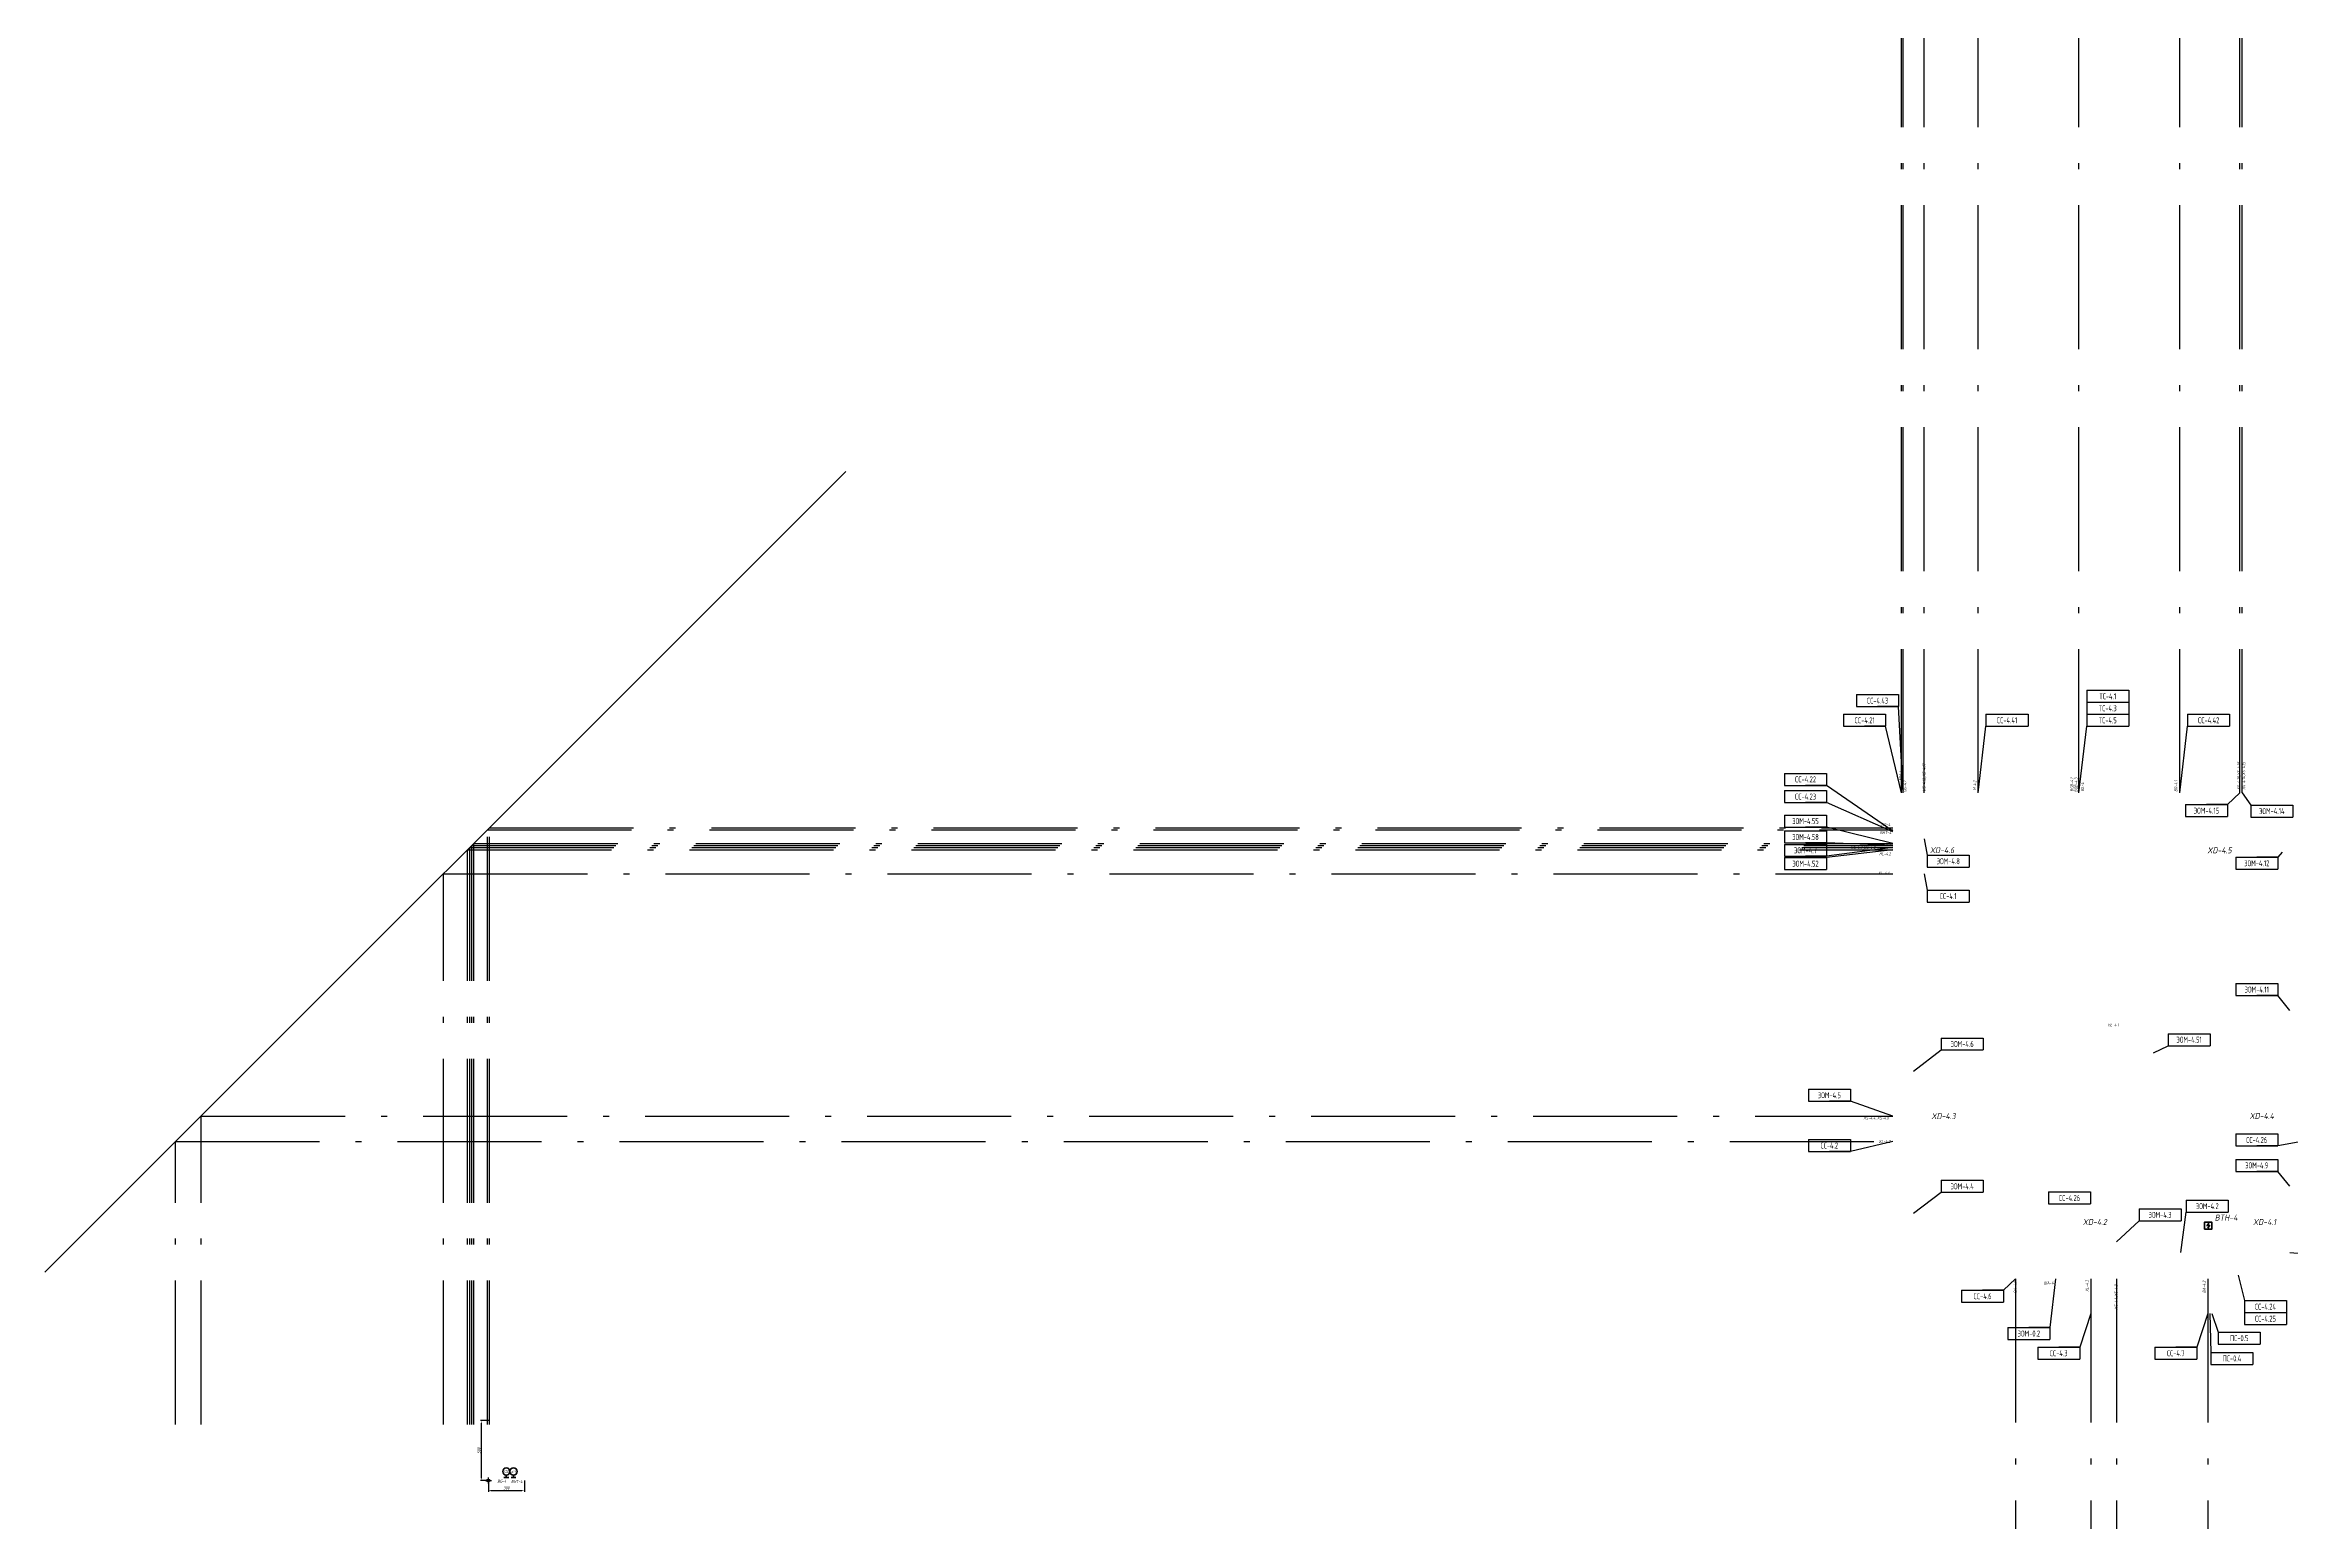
# Model space of a CAD drawing. Header units: millimetres. Extents: x -6448 to 27990, y -9331 to 32982.
# Drawn here: x -6448 to 12269, y 8351 to 20666 of the extents above; entities that cross this region are included whole.
import ezdxf
from ezdxf.enums import TextEntityAlignment as Align

# ---------------------------------------------------------------- set-up
doc = ezdxf.new("R2010")
doc.units = ezdxf.units.MM
doc.header["$PDMODE"] = 34
doc.header["$PDSIZE"] = 25
doc.linetypes.add('ACAD_ISO10W100', pattern=[18.5, 12, -3, 0.5, -3])
doc.layers.add('02 ЭОМ и СС', color=7, linetype='Continuous')
doc.layers.add('11 Привязка размеры', color=7, linetype='Continuous')
doc.layers.add('100 noprint', color=1, linetype='Continuous', plot=False)
doc.styles.add('GOST typeA', font='')
doc.styles.get("Standard").update_dxf_attribs({"font": ''})
doc.styles.add('ГОСТ-ISOCPEUR', font='isocpeui.ttf', dxfattribs={"width": 0.8})
doc.styles.get('GOST typeA').set_extended_font_data('GOST type A')
doc.styles.get('Standard').set_extended_font_data('Ubuntu')
doc.dimstyles.new('ISO-25', dxfattribs={"dimtxt": 2.5, "dimasz": 2.5, "dimexe": 1.25, "dimexo": 0.625, "dimtad": 1, "dimtxsty": 'Standard', "dimcen": 2.5, "dimadec": 0, "dimazin": 0, "dimtfac": 1, "dimtmove": 0, "dimatfit": 3, "dimfxl": 1, "dimarcsym": 0})

# ---------------------------------------------------------------- blocks, each defined once
blk = doc.blocks.new('датчик CO2')
at = {"color": 0, "lineweight": -2}
for p, q in [((-2, 0), (2, 0)), ((0, 2), (0, 0))]:
    blk.add_line(p, q, dxfattribs=at)
blk.add_circle((0, 5), 3, dxfattribs=at)
at = {"color": 0, "lineweight": -2, "style": 'ГОСТ-ISOCPEUR', "width": 0.6}
blk.add_text('CO2', height=2.5, rotation=360, dxfattribs=at).set_placement((0, 5), align=Align.MIDDLE_CENTER)
blk = doc.blocks.new('датчик температуры и влажности')
at = {"color": 0, "lineweight": -2}
for p, q in [((-2, 0), (2, 0)), ((0, 2), (0, 0))]:
    blk.add_line(p, q, dxfattribs=at)
blk.add_circle((0, 5), 3, dxfattribs=at)
at = {"color": 0, "lineweight": -2, "style": 'ГОСТ-ISOCPEUR', "width": 0.6}
blk.add_text('d/t', height=2.5, rotation=360, dxfattribs=at).set_placement((0, 5), align=Align.MIDDLE_CENTER)
blk = doc.blocks.new('*D18')
at = {"layer": '11 Привязка размеры', "color": 0, "lineweight": -2, "transparency": 16777216}
for p, q in [((-2749, 9197), (-2820, 9197)), ((-2810, 8718), (-2810, 9177)), ((-2749, 8698), (-2820, 8698))]:
    blk.add_line(p, q, dxfattribs=at)
at = {"layer": '11 Привязка размеры', "color": 0, "transparency": 16777216}
for points in [[(-2807, 9177), (-2813, 9177), (-2810, 9197)], [(-2813, 8718), (-2807, 8718), (-2810, 8698)]]:
    blk.add_solid(points, dxfattribs=at)
at = {"layer": 'Defpoints', "color": 0, "transparency": 16777216}
for p in [(-2810, 9197), (-2749, 9197), (-2749, 8698)]:
    blk.add_point(p, dxfattribs=at)
at = {"layer": '11 Привязка размеры', "color": 0, "transparency": 16777216, "insert": (-2832, 8947), "char_height": 25, "attachment_point": 5, "rotation": 90, "style": 'ГОСТ-ISOCPEUR'}
blk.add_mtext('500', dxfattribs=at)
blk = doc.blocks.new('*D19')
at = {"layer": '11 Привязка размеры', "color": 0, "lineweight": -2, "transparency": 16777216}
for p, q in [((-2753, 8698), (-2753, 8604)), ((-2733, 8614), (-2473, 8614)), ((-2453, 8698), (-2453, 8604))]:
    blk.add_line(p, q, dxfattribs=at)
at = {"layer": '11 Привязка размеры', "color": 0, "transparency": 16777216}
for points in [[(-2733, 8617), (-2733, 8610), (-2753, 8614)], [(-2473, 8610), (-2473, 8617), (-2453, 8614)]]:
    blk.add_solid(points, dxfattribs=at)
at = {"layer": 'Defpoints', "color": 0, "transparency": 16777216}
for p in [(-2753, 8698), (-2453, 8698), (-2453, 8614)]:
    blk.add_point(p, dxfattribs=at)
at = {"layer": '11 Привязка размеры', "color": 0, "transparency": 16777216, "insert": (-2603, 8636), "char_height": 25, "attachment_point": 5, "style": 'ГОСТ-ISOCPEUR'}
blk.add_mtext('300', dxfattribs=at)
blk = doc.blocks.new('*T63')
at = {"layer": '02 ЭОМ и СС', "color": 0, "lineweight": -2}
for p, q in [((0, 0), (350, 0)), ((0, 0), (0, -100)), ((350, 0), (350, -100)), ((0, -100), (350, -100))]:
    blk.add_line(p, q, dxfattribs=at)
at = {"layer": '02 ЭОМ и СС', "color": 0, "lineweight": -2, "insert": (175, -50), "char_height": 50, "width": 330, "attachment_point": 5, "style": 'GOST typeA'}
blk.add_mtext('{\\W0.8;ЭОМ-0.2}', dxfattribs=at)
blk = doc.blocks.new('*T64')
at = {"layer": '02 ЭОМ и СС', "color": 0, "lineweight": -2}
for p, q in [((0, 0), (350, 0)), ((0, 0), (0, -100)), ((350, 0), (350, -100)), ((0, -100), (350, -100))]:
    blk.add_line(p, q, dxfattribs=at)
at = {"layer": '02 ЭОМ и СС', "color": 0, "lineweight": -2, "insert": (175, -50), "char_height": 50, "width": 330, "attachment_point": 5, "style": 'GOST typeA'}
blk.add_mtext('{\\W0.8;ЭОМ-4.52}', dxfattribs=at)
blk = doc.blocks.new('*T65')
at = {"layer": '02 ЭОМ и СС', "color": 0, "lineweight": -2}
for p, q in [((0, 0), (350, 0)), ((0, 0), (0, -100)), ((350, 0), (350, -100)), ((0, -100), (350, -100))]:
    blk.add_line(p, q, dxfattribs=at)
at = {"layer": '02 ЭОМ и СС', "color": 0, "lineweight": -2, "insert": (175, -50), "char_height": 50, "width": 330, "attachment_point": 5, "style": 'GOST typeA'}
blk.add_mtext('{\\W0.8;ЭОМ-4.58}', dxfattribs=at)
blk = doc.blocks.new('*T68')
at = {"layer": '02 ЭОМ и СС', "color": 0, "lineweight": -2}
for p, q in [((0, 0), (350, 0)), ((0, 0), (0, -100)), ((350, 0), (350, -100)), ((0, -100), (350, -100))]:
    blk.add_line(p, q, dxfattribs=at)
at = {"layer": '02 ЭОМ и СС', "color": 0, "lineweight": -2, "insert": (175, -50), "char_height": 50, "width": 330, "attachment_point": 5, "style": 'GOST typeA'}
blk.add_mtext('{\\W0.8;ЭОМ-4.51}', dxfattribs=at)
blk = doc.blocks.new('*T70')
at = {"layer": '02 ЭОМ и СС', "color": 0, "lineweight": -2}
for p, q in [((0, 0), (350, 0)), ((0, 0), (0, -100)), ((350, 0), (350, -100)), ((0, -100), (350, -100))]:
    blk.add_line(p, q, dxfattribs=at)
at = {"layer": '02 ЭОМ и СС', "color": 0, "lineweight": -2, "insert": (175, -50), "char_height": 50, "width": 330, "attachment_point": 5, "style": 'GOST typeA'}
blk.add_mtext('{\\W0.8;ЭОМ-4.55}', dxfattribs=at)
blk = doc.blocks.new('*T75')
at = {"layer": '02 ЭОМ и СС', "color": 0, "lineweight": -2}
for p, q in [((0, 0), (350, 0)), ((0, 0), (0, -100)), ((350, 0), (350, -100)), ((0, -100), (350, -100))]:
    blk.add_line(p, q, dxfattribs=at)
at = {"layer": '02 ЭОМ и СС', "color": 0, "lineweight": -2, "insert": (175, -50), "char_height": 50, "width": 330, "attachment_point": 5, "style": 'GOST typeA'}
blk.add_mtext('{\\W0.8;ЭОМ-4.2}', dxfattribs=at)
blk = doc.blocks.new('*T76')
at = {"layer": '02 ЭОМ и СС', "color": 0, "lineweight": -2}
for p, q in [((0, 0), (350, 0)), ((0, 0), (0, -100)), ((350, 0), (350, -100)), ((0, -100), (350, -100))]:
    blk.add_line(p, q, dxfattribs=at)
at = {"layer": '02 ЭОМ и СС', "color": 0, "lineweight": -2, "insert": (175, -50), "char_height": 50, "width": 330, "attachment_point": 5, "style": 'GOST typeA'}
blk.add_mtext('{\\W0.8;ЭОМ-4.3}', dxfattribs=at)
blk = doc.blocks.new('*T77')
at = {"layer": '02 ЭОМ и СС', "color": 0, "lineweight": -2}
for p, q in [((0, 0), (350, 0)), ((0, 0), (0, -100)), ((350, 0), (350, -100)), ((0, -100), (350, -100))]:
    blk.add_line(p, q, dxfattribs=at)
at = {"layer": '02 ЭОМ и СС', "color": 0, "lineweight": -2, "insert": (175, -50), "char_height": 50, "width": 330, "attachment_point": 5, "style": 'GOST typeA'}
blk.add_mtext('{\\W0.8;ЭОМ-4.4}', dxfattribs=at)
blk = doc.blocks.new('*T78')
at = {"layer": '02 ЭОМ и СС', "color": 0, "lineweight": -2}
for p, q in [((0, 0), (350, 0)), ((0, 0), (0, -100)), ((350, 0), (350, -100)), ((0, -100), (350, -100))]:
    blk.add_line(p, q, dxfattribs=at)
at = {"layer": '02 ЭОМ и СС', "color": 0, "lineweight": -2, "insert": (175, -50), "char_height": 50, "width": 330, "attachment_point": 5, "style": 'GOST typeA'}
blk.add_mtext('{\\W0.8;ЭОМ-4.5}', dxfattribs=at)
blk = doc.blocks.new('*T79')
at = {"layer": '02 ЭОМ и СС', "color": 0, "lineweight": -2}
for p, q in [((0, 0), (350, 0)), ((0, 0), (0, -100)), ((350, 0), (350, -100)), ((0, -100), (350, -100))]:
    blk.add_line(p, q, dxfattribs=at)
at = {"layer": '02 ЭОМ и СС', "color": 0, "lineweight": -2, "insert": (175, -50), "char_height": 50, "width": 330, "attachment_point": 5, "style": 'GOST typeA'}
blk.add_mtext('{\\W0.8;ЭОМ-4.6}', dxfattribs=at)
blk = doc.blocks.new('*T80')
at = {"layer": '02 ЭОМ и СС', "color": 0, "lineweight": -2}
for p, q in [((0, 0), (350, 0)), ((0, 0), (0, -100)), ((350, 0), (350, -100)), ((0, -100), (350, -100))]:
    blk.add_line(p, q, dxfattribs=at)
at = {"layer": '02 ЭОМ и СС', "color": 0, "lineweight": -2, "insert": (175, -50), "char_height": 50, "width": 330, "attachment_point": 5, "style": 'GOST typeA'}
blk.add_mtext('{\\W0.8;ЭОМ-4.7}', dxfattribs=at)
blk = doc.blocks.new('*T81')
at = {"layer": '02 ЭОМ и СС', "color": 0, "lineweight": -2}
for p, q in [((0, 0), (350, 0)), ((0, 0), (0, -100)), ((350, 0), (350, -100)), ((0, -100), (350, -100))]:
    blk.add_line(p, q, dxfattribs=at)
at = {"layer": '02 ЭОМ и СС', "color": 0, "lineweight": -2, "insert": (175, -50), "char_height": 50, "width": 330, "attachment_point": 5, "style": 'GOST typeA'}
blk.add_mtext('{\\W0.8;ЭОМ-4.8}', dxfattribs=at)
blk = doc.blocks.new('*T82')
at = {"layer": '02 ЭОМ и СС', "color": 0, "lineweight": -2}
for p, q in [((0, 0), (350, 0)), ((0, 0), (0, -100)), ((350, 0), (350, -100)), ((0, -100), (350, -100))]:
    blk.add_line(p, q, dxfattribs=at)
at = {"layer": '02 ЭОМ и СС', "color": 0, "lineweight": -2, "insert": (175, -50), "char_height": 50, "width": 330, "attachment_point": 5, "style": 'GOST typeA'}
blk.add_mtext('{\\W0.8;ЭОМ-4.9}', dxfattribs=at)
blk = doc.blocks.new('*T84')
at = {"layer": '02 ЭОМ и СС', "color": 0, "lineweight": -2}
for p, q in [((0, 0), (350, 0)), ((0, 0), (0, -100)), ((350, 0), (350, -100)), ((0, -100), (350, -100))]:
    blk.add_line(p, q, dxfattribs=at)
at = {"layer": '02 ЭОМ и СС', "color": 0, "lineweight": -2, "insert": (175, -50), "char_height": 50, "width": 330, "attachment_point": 5, "style": 'GOST typeA'}
blk.add_mtext('{\\W0.8;ЭОМ-4.11}', dxfattribs=at)
blk = doc.blocks.new('*T85')
at = {"layer": '02 ЭОМ и СС', "color": 0, "lineweight": -2}
for p, q in [((0, 0), (350, 0)), ((0, 0), (0, -100)), ((350, 0), (350, -100)), ((0, -100), (350, -100))]:
    blk.add_line(p, q, dxfattribs=at)
at = {"layer": '02 ЭОМ и СС', "color": 0, "lineweight": -2, "insert": (175, -50), "char_height": 50, "width": 330, "attachment_point": 5, "style": 'GOST typeA'}
blk.add_mtext('{\\W0.8;ЭОМ-4.12}', dxfattribs=at)
blk = doc.blocks.new('*T86')
at = {"layer": '02 ЭОМ и СС', "color": 0, "lineweight": -2}
for p, q in [((0, 0), (350, 0)), ((0, 0), (0, -100)), ((350, 0), (350, -100)), ((0, -100), (350, -100))]:
    blk.add_line(p, q, dxfattribs=at)
at = {"layer": '02 ЭОМ и СС', "color": 0, "lineweight": -2, "insert": (175, -50), "char_height": 50, "width": 330, "attachment_point": 5, "style": 'GOST typeA'}
blk.add_mtext('{\\W0.8;ЭОМ-4.14}', dxfattribs=at)
blk = doc.blocks.new('*T87')
at = {"layer": '02 ЭОМ и СС', "color": 0, "lineweight": -2}
for p, q in [((0, 0), (350, 0)), ((0, 0), (0, -100)), ((350, 0), (350, -100)), ((0, -100), (350, -100))]:
    blk.add_line(p, q, dxfattribs=at)
at = {"layer": '02 ЭОМ и СС', "color": 0, "lineweight": -2, "insert": (175, -50), "char_height": 50, "width": 330, "attachment_point": 5, "style": 'GOST typeA'}
blk.add_mtext('{\\W0.8;ЭОМ-4.15}', dxfattribs=at)
blk = doc.blocks.new('*T88')
at = {"layer": '02 ЭОМ и СС', "color": 0, "lineweight": -2}
for p, q in [((0, 0), (350, 0)), ((0, 0), (0, -100)), ((350, 0), (350, -100)), ((0, -100), (350, -100))]:
    blk.add_line(p, q, dxfattribs=at)
at = {"layer": '02 ЭОМ и СС', "color": 0, "lineweight": -2, "insert": (175, -50), "char_height": 50, "width": 330, "attachment_point": 5, "style": 'GOST typeA'}
blk.add_mtext('{\\W0.8;CC-4.6}', dxfattribs=at)
blk = doc.blocks.new('*T89')
at = {"layer": '02 ЭОМ и СС', "color": 0, "lineweight": -2}
for p, q in [((0, 0), (350, 0)), ((0, 0), (0, -100)), ((350, 0), (350, -100)), ((0, -100), (350, -100))]:
    blk.add_line(p, q, dxfattribs=at)
at = {"layer": '02 ЭОМ и СС', "color": 0, "lineweight": -2, "insert": (175, -50), "char_height": 50, "width": 330, "attachment_point": 5, "style": 'GOST typeA'}
blk.add_mtext('{\\W0.8;СС-4.2}', dxfattribs=at)
blk = doc.blocks.new('*T90')
at = {"layer": '02 ЭОМ и СС', "color": 0, "lineweight": -2}
for p, q in [((0, 0), (350, 0)), ((0, 0), (0, -100)), ((350, 0), (350, -100)), ((0, -100), (350, -100))]:
    blk.add_line(p, q, dxfattribs=at)
at = {"layer": '02 ЭОМ и СС', "color": 0, "lineweight": -2, "insert": (175, -50), "char_height": 50, "width": 330, "attachment_point": 5, "style": 'GOST typeA'}
blk.add_mtext('{\\W0.8;СС-4.1}', dxfattribs=at)
blk = doc.blocks.new('*T91')
at = {"layer": '02 ЭОМ и СС', "color": 0, "lineweight": -2}
for p, q in [((0, 0), (350, 0)), ((0, 0), (0, -100)), ((350, 0), (350, -100)), ((0, -100), (350, -100))]:
    blk.add_line(p, q, dxfattribs=at)
at = {"layer": '02 ЭОМ и СС', "color": 0, "lineweight": -2, "insert": (175, -50), "char_height": 50, "width": 330, "attachment_point": 5, "style": 'GOST typeA'}
blk.add_mtext('{\\W0.8;СС-4.3}', dxfattribs=at)
blk = doc.blocks.new('*T92')
at = {"layer": '02 ЭОМ и СС', "color": 0, "lineweight": -2}
for p, q in [((0, 0), (350, 0)), ((0, 0), (0, -100)), ((350, 0), (350, -100)), ((0, -100), (350, -100))]:
    blk.add_line(p, q, dxfattribs=at)
at = {"layer": '02 ЭОМ и СС', "color": 0, "lineweight": -2, "insert": (175, -50), "char_height": 50, "width": 330, "attachment_point": 5, "style": 'GOST typeA'}
blk.add_mtext('{\\W0.8;СС-4.7}', dxfattribs=at)
blk = doc.blocks.new('*T96')
at = {"layer": '02 ЭОМ и СС', "color": 0, "lineweight": -2}
for p, q in [((0, 0), (350, 0)), ((0, 0), (0, -100)), ((350, 0), (350, -100)), ((0, -100), (350, -100))]:
    blk.add_line(p, q, dxfattribs=at)
at = {"layer": '02 ЭОМ и СС', "color": 0, "lineweight": -2, "insert": (175, -50), "char_height": 50, "width": 330, "attachment_point": 5, "style": 'GOST typeA'}
blk.add_mtext('{\\W0.8;CC-4.26}', dxfattribs=at)
blk = doc.blocks.new('*T97')
at = {"layer": '02 ЭОМ и СС', "color": 0, "lineweight": -2}
for p, q in [((0, 0), (350, 0)), ((0, 0), (0, -100)), ((350, 0), (350, -100)), ((0, -100), (350, -100))]:
    blk.add_line(p, q, dxfattribs=at)
at = {"layer": '02 ЭОМ и СС', "color": 0, "lineweight": -2, "insert": (175, -50), "char_height": 50, "width": 330, "attachment_point": 5, "style": 'GOST typeA'}
blk.add_mtext('{\\W0.8;СС-4.26}', dxfattribs=at)
blk = doc.blocks.new('*T98')
at = {"layer": '02 ЭОМ и СС', "color": 0, "lineweight": -2}
for p, q in [((0, 0), (350, 0)), ((0, 0), (0, -200)), ((350, 0), (350, -200)), ((0, -100), (350, -100)), ((0, -200), (350, -200))]:
    blk.add_line(p, q, dxfattribs=at)
at = {"layer": '02 ЭОМ и СС', "color": 0, "lineweight": -2, "char_height": 50, "width": 330, "attachment_point": 5, "style": 'GOST typeA'}
for s, insert in [('{\\W0.8;СС-4.24}', (175, -50)), ('{\\W0.8;СС-4.25}', (175, -150))]:
    blk.add_mtext(s, dxfattribs=dict(at, insert=insert))
blk = doc.blocks.new('*T99')
at = {"layer": '02 ЭОМ и СС', "color": 0, "lineweight": -2}
for p, q in [((0, 0), (350, 0)), ((0, 0), (0, -100)), ((350, 0), (350, -100)), ((0, -100), (350, -100))]:
    blk.add_line(p, q, dxfattribs=at)
at = {"layer": '02 ЭОМ и СС', "color": 0, "lineweight": -2, "insert": (175, -50), "char_height": 50, "width": 330, "attachment_point": 5, "style": 'GOST typeA'}
blk.add_mtext('{\\W0.8;CC-4.23}', dxfattribs=at)
blk = doc.blocks.new('*T100')
at = {"layer": '02 ЭОМ и СС', "color": 0, "lineweight": -2}
for p, q in [((0, 0), (350, 0)), ((0, 0), (0, -100)), ((350, 0), (350, -100)), ((0, -100), (350, -100))]:
    blk.add_line(p, q, dxfattribs=at)
at = {"layer": '02 ЭОМ и СС', "color": 0, "lineweight": -2, "insert": (175, -50), "char_height": 50, "width": 330, "attachment_point": 5, "style": 'GOST typeA'}
blk.add_mtext('{\\W0.8;CC-4.22}', dxfattribs=at)
blk = doc.blocks.new('*T101')
at = {"layer": '02 ЭОМ и СС', "color": 0, "lineweight": -2}
for p, q in [((0, 0), (350, 0)), ((0, 0), (0, -100)), ((350, 0), (350, -100)), ((0, -100), (350, -100))]:
    blk.add_line(p, q, dxfattribs=at)
at = {"layer": '02 ЭОМ и СС', "color": 0, "lineweight": -2, "insert": (175, -50), "char_height": 50, "width": 330, "attachment_point": 5, "style": 'GOST typeA'}
blk.add_mtext('{\\W0.8;CC-4.21}', dxfattribs=at)
blk = doc.blocks.new('*T102')
at = {"layer": '02 ЭОМ и СС', "color": 0, "lineweight": -2}
for p, q in [((0, 0), (350, 0)), ((0, 0), (0, -100)), ((350, 0), (350, -100)), ((0, -100), (350, -100))]:
    blk.add_line(p, q, dxfattribs=at)
at = {"layer": '02 ЭОМ и СС', "color": 0, "lineweight": -2, "insert": (175, -50), "char_height": 50, "width": 330, "attachment_point": 5, "style": 'GOST typeA'}
blk.add_mtext('{\\W0.8;CC-4.43}', dxfattribs=at)
blk = doc.blocks.new('*T103')
at = {"layer": '02 ЭОМ и СС', "color": 0, "lineweight": -2}
for p, q in [((0, 0), (350, 0)), ((0, 0), (0, -100)), ((350, 0), (350, -100)), ((0, -100), (350, -100))]:
    blk.add_line(p, q, dxfattribs=at)
at = {"layer": '02 ЭОМ и СС', "color": 0, "lineweight": -2, "insert": (175, -50), "char_height": 50, "width": 330, "attachment_point": 5, "style": 'GOST typeA'}
blk.add_mtext('{\\W0.8;CC-4.41}', dxfattribs=at)
blk = doc.blocks.new('*T104')
at = {"layer": '02 ЭОМ и СС', "color": 0, "lineweight": -2}
for p, q in [((0, 0), (350, 0)), ((0, 0), (0, -300)), ((350, 0), (350, -300)), ((0, -100), (350, -100)), ((0, -200), (350, -200)), ((0, -300), (350, -300))]:
    blk.add_line(p, q, dxfattribs=at)
at = {"layer": '02 ЭОМ и СС', "color": 0, "lineweight": -2, "char_height": 50, "width": 330, "attachment_point": 5, "style": 'GOST typeA'}
for s, insert in [('{\\W0.8;ТС-4.3}', (175, -150)), ('{\\W0.8;ТС-4.1}', (175, -50)), ('{\\W0.8;ТС-4.5}', (175, -250))]:
    blk.add_mtext(s, dxfattribs=dict(at, insert=insert))
blk = doc.blocks.new('*T106')
at = {"layer": '02 ЭОМ и СС', "color": 0, "lineweight": -2}
for p, q in [((0, 0), (350, 0)), ((0, 0), (0, -100)), ((350, 0), (350, -100)), ((0, -100), (350, -100))]:
    blk.add_line(p, q, dxfattribs=at)
at = {"layer": '02 ЭОМ и СС', "color": 0, "lineweight": -2, "insert": (175, -50), "char_height": 50, "width": 330, "attachment_point": 5, "style": 'GOST typeA'}
blk.add_mtext('{\\W0.8;CC-4.42}', dxfattribs=at)
blk = doc.blocks.new('дымовой')
at = {"color": 0, "lineweight": -2}
for p, q in [((-1.3, 2.5), (-2.11, 1.35)), ((-2.11, 1.35), (-0.89, 1.65)), ((-0.89, 1.65), (-1.71, 0.5))]:
    blk.add_line(p, q, dxfattribs=at)
blk.add_lwpolyline([(-3, 0), (-3, 3), (0, 3), (0, 0)], close=True, dxfattribs=at)
blk = doc.blocks.new('*T108')
at = {"layer": '02 ЭОМ и СС', "color": 0, "lineweight": -2}
for p, q in [((0, 0), (350, 0)), ((0, 0), (0, -100)), ((350, 0), (350, -100)), ((0, -100), (350, -100))]:
    blk.add_line(p, q, dxfattribs=at)
at = {"layer": '02 ЭОМ и СС', "color": 0, "lineweight": -2, "insert": (175, -50), "char_height": 50, "width": 330, "attachment_point": 5, "style": 'GOST typeA'}
blk.add_mtext('{\\W0.8;ПС-0.4}', dxfattribs=at)
blk = doc.blocks.new('*T109')
at = {"layer": '02 ЭОМ и СС', "color": 0, "lineweight": -2}
for p, q in [((0, 0), (350, 0)), ((0, 0), (0, -100)), ((350, 0), (350, -100)), ((0, -100), (350, -100))]:
    blk.add_line(p, q, dxfattribs=at)
at = {"layer": '02 ЭОМ и СС', "color": 0, "lineweight": -2, "insert": (175, -50), "char_height": 50, "width": 330, "attachment_point": 5, "style": 'GOST typeA'}
blk.add_mtext('{\\W0.8;ПС-0.5}', dxfattribs=at)

msp = doc.modelspace()

# ---------------------------------------------------------------- linework, layer by layer
at = {"layer": '100 noprint', "color": 1, "linetype": 'ACAD_ISO10W100', "lineweight": -2, "ltscale": 100, "flags": 128}
for points in [[(9021.2, 14430.1), (9021.2, 27275.1, 1), (-2392.2, 27275.1)], [(9037.2, 14430.1), (9037.2, 27275.1, 1), (-2376.2, 27275.1)], [(9211.2, 14430.1), (9211.2, 27275.1, 1), (-2202.2, 27275.1)], [(9661.2, 14430.1), (9661.2, 27275.1, 1), (-1752.2, 27275.1)], [(10501.2, 14430.1), (10501.2, 27275.1, 1), (-912.2, 27275.1)], [(11341.2, 14430.1), (11341.2, 27275.1, 1), (-72.2, 27275.1)], [(11841.2, 14430.1), (11841.2, 27275.1, 1), (427.8, 27275.1)], [(11861.2, 14430.1), (11861.2, 27275.1, 1), (447.8, 27275.1)]]:
    msp.add_lwpolyline(points, format="xyb", dxfattribs=at)
at = {"layer": '100 noprint', "color": 1, "lineweight": -2, "ltscale": 100, "flags": 128}
msp.add_lwpolyline([(226.8, 17109.7), (-6448.4, 10434.5)], dxfattribs=at)
at = {"layer": '100 noprint', "color": 1, "linetype": 'ACAD_ISO10W100', "lineweight": -2, "ltscale": 100}
for points in [[(-2760.8, 9164.1), (-2760.8, 14122.1), (8951.2, 14122.1)], [(-2744.8, 9164.1), (-2744.8, 14138.1), (8951.2, 14138.1)], [(-2926.8, 9164.1), (-2926.8, 13956.1), (8951.2, 13956.1)], [(-2908.8, 9164.1), (-2908.8, 13974.1), (8951.2, 13974.1)], [(-2890.8, 9164.1), (-2890.8, 13992.1), (8951.2, 13992.1)], [(-2874.8, 9164.1), (-2874.8, 14008.1), (8951.2, 14008.1)], [(-3126.8, 9164.1), (-3126.8, 13756.1), (8951.2, 13756.1)], [(-5146.3, 9164.1), (-5146.3, 11736.6), (8951.2, 11736.6)], [(-5359.3, 9164.1), (-5359.3, 11523.6), (8951.2, 11523.6)]]:
    msp.add_lwpolyline(points, dxfattribs=at)
for points in [[(11576.2, 10380.1), (11576.2, -2899.4, -1), (-1287.2, -2899.4)], [(10812.7, 10380.1), (10812.7, -2899.4, -1), (-523.7, -2899.4)], [(10599.7, 10380.1), (10599.7, -2899.4, -1), (-310.7, -2899.4)], [(9972.1, 10380.1), (9972.1, -2899.4, -1), (316.9, -2899.4)]]:
    msp.add_lwpolyline(points, format="xyb", dxfattribs=at)
at = {"layer": '11 Привязка размеры', "lineweight": -2}
msp.add_point((-2752.8, 8697.6), dxfattribs=at)
msp.add_point((-2752.8, 8697.6), dxfattribs=at)

# ---------------------------------------------------------------- block references
for name, p in [('*T102', (8646.9, 15249.5)), ('*T104', (10566.4, 15286)), ('*T101', (8540, 15086)), ('*T103', (9726.4, 15086)), ('*T106', (11406.4, 15086)), ('*T100', (8047.2, 14593.3)), ('*T99', (8047.2, 14450)), ('*T70', (8047.2, 14245.6)), ('*T87', (11388.5, 14332.8)), ('*T86', (11933.1, 14328.6)), ('*T65', (8047.2, 14113.2)), ('*T80', (8047.2, 14001.6)), ('*T64', (8047.2, 13890.7)), ('*T81', (9236.8, 13910.9)), ('*T85', (11807.7, 13894.1)), ('*T90', (9236.8, 13620.2)), ('*T84', (11807.7, 12840.7)), ('*T79', (9352.7, 12387)), ('*T68', (11243.9, 12423)), ('*T78', (8246.2, 11960.2)), ('*T89', (8246.2, 11540.4)), ('*T97', (11807.7, 11586.8)), ('*T82', (11807.7, 11374.9)), ('*T77', (9352.7, 11200.5)), ('*T96', (10246.8, 11103.3)), ('*T76', (11001.6, 10962.4)), ('*T75', (11395.2, 11035.3)), ('*T88', (9522.3, 10284.2)), ('*T98', (11880.4, 10197.3)), ('*T63', (9908.4, 9973)), ('*T109', (11661.7, 9934.6)), ('*T91', (10157.4, 9809)), ('*T92', (11133, 9809)), ('*T108', (11601.2, 9765.6))]:
    msp.add_blockref(name, p)
at = {"layer": '02 ЭОМ и СС', "color": 1, "lineweight": 40, "xscale": 20, "yscale": 20, "zscale": 20}
msp.add_blockref('дымовой', (11608.2, 10793), dxfattribs=at)
at = {"layer": '02 ЭОМ и СС', "lineweight": 40, "xscale": 10, "yscale": 10, "zscale": 10}
for name, p in [('датчик CO2', (-2603.6, 8723.1)), ('датчик температуры и влажности', (-2543.6, 8723.1))]:
    msp.add_blockref(name, p, dxfattribs=at)

# ---------------------------------------------------------------- texts
at = {"layer": '02 ЭОМ и СС', "linetype": 'Continuous', "style": 'ГОСТ-ISOCPEUR', "width": 0.8}
for s, p in [('MW-4', (9027.3, 14617.8)), ('XS-4.18,XS-4.19', (11845.4, 14688.1)), ('XS-4.14,XS-4.15', (11886.3, 14689.1)), ('QS-4.1', (9062.2, 14531.4, -246.9)), ('M-4.2', (9644.5, 14532)), ('BGB-4.1', (10454.5, 14557.1)), ('BGB-4.3', (10489.6, 14557.1)), ('BL-4', (10543.1, 14517.4)), ('BR-4.1', (11321.1, 14534.5)), ('BA-4.1', (9983.1, 10355.6)), ('BA-4.2', (11557, 10362.2))]:
    msp.add_text(s, height=25, rotation=90, dxfattribs=at).set_placement(p, align=Align.RIGHT)
for s, p in [('XS-4.16,XS-4.17', (9222.9, 14443.9)), ('XL-4.3', (10582, 10270.6)), ('XS-4.1..XS-4.3', (10822.7, 10123.5))]:
    msp.add_text(s, height=25, rotation=90, dxfattribs=at).set_placement(p)
for s, p in [('BHT-4', (8937.1, 14086.7)), ('BG-4', (8928.8, 14153.4)), ('BG-4', (-2602.9, 8679)), ('BHT-4', (-2468.5, 8676.8))]:
    msp.add_text(s, height=25, dxfattribs=at).set_placement(p, align=Align.RIGHT)
for s, p in [('XS-4.7,XS-4.8', (8598.4, 13961.8)), ('QS-4.2', (8834.6, 13988.2)), ('HL-4.2', (8836.9, 13909.4)), ('XL-4.1', (8826.9, 13748.8)), ('HL-4.1', (10741.1, 12482.9)), ('XS-4.4..XS-4.6', (8704.1, 11707.8)), ('XL-4.2', (8832.4, 11512.4)), ('ША-4', (10206.1, 10333.6))]:
    msp.add_text(s, height=25, dxfattribs=at).set_placement(p)
at = {"layer": '02 ЭОМ и СС', "lineweight": -2, "style": 'ГОСТ-ISOCPEUR', "width": 0.8}
for s, p in [('XD-4.6', (9258.4, 13928)), ('XD-4.5', (11570.2, 13926.9)), ('XD-4.3', (9270.8, 11710.5)), ('XD-4.4', (11921.9, 11712.3)), ('XD-4.2', (10532.1, 10827.6)), ('BTH-4', (11632.5, 10864.8)), ('XD-4.1', (11951, 10827.6))]:
    msp.add_text(s, height=50, dxfattribs=at).set_placement(p)

# ---------------------------------------------------------------- dimensions: what is measured, and where the dimension line sits
at = {"layer": '11 Привязка размеры'}
dim = msp.add_linear_dim(base=(-2809.923126, 9197.0894178), p1=(-2748.8178836, 8697.5894178), p2=(-2748.8178836, 9197.0894178), angle=90, dimstyle='ISO-25', override={"dimtxt": 25, "dimasz": 20, "dimexe": 10, "dimexo": 0, "dimgap": 10, "dimdec": 0, "dimtxsty": 'ГОСТ-ISOCPEUR'}, dxfattribs=at)
dim.commit()
dim.dimension.update_dxf_attribs({"geometry": '*D18', "text_midpoint": (-2809.923126, 8947.3394178), "dimtype": 160})
dim = msp.add_linear_dim(base=(-2452.8, 8613.6), p1=(-2752.8, 8697.6), p2=(-2452.8, 8697.6), dimstyle='ISO-25', override={"dimtxt": 25, "dimasz": 20, "dimexe": 10, "dimexo": 0, "dimgap": 10, "dimdec": 0, "dimtxsty": 'ГОСТ-ISOCPEUR'}, dxfattribs=at)
dim.commit()
dim.dimension.update_dxf_attribs({"geometry": '*D19', "text_midpoint": (-2602.8, 8636.1)})

# ---------------------------------------------------------------- leaders
at = {"layer": '02 ЭОМ и СС', "lineweight": -2, "has_arrowhead": 0}
for points in [[(9021.2, 14430.1), (8890, 14986), (8715, 14986)], [(9037.2, 14430.1), (8996.9, 15149.5), (8821.9, 15149.5)], [(9661.2, 14430.1), (9726.4, 14986), (9901.4, 14986)], [(10501.2, 14430.1), (10566.4, 14986), (10741.4, 14986)], [(11341.2, 14430.1), (11406.4, 14986), (11581.4, 14986)], [(8951.2, 14110.6), (8397.2, 14493.3), (8222.2, 14493.3)], [(11841.2, 14430.1), (11738.5, 14332.8), (11563.5, 14332.8)], [(11861.2, 14430.1), (11933.1, 14328.6), (12108.1, 14328.6)], [(8951.2, 14105.6), (8397.2, 14350), (8222.2, 14350)], [(8951.2, 14008.1), (8397.2, 14145.6), (8222.2, 14145.6)], [(9211.2, 14046.9), (9236.8, 13910.9), (9411.8, 13910.9)], [(8951.2, 13992.1), (8397.2, 14013.2), (8222.2, 14013.2)], [(8951.2, 13974.1), (8397.2, 13901.6), (8222.2, 13901.6)], [(8951.2, 13956.1), (8397.2, 13890.7), (8222.2, 13890.7)], [(12193.4, 13936.5), (12157.7, 13894.1), (11982.7, 13894.1)], [(9211.2, 13756.1), (9236.8, 13620.2), (9411.8, 13620.2)], [(12259.6, 12617.1), (12157.7, 12740.7), (11982.7, 12740.7)], [(9121.2, 12111.9), (9352.7, 12287), (9527.7, 12287)], [(11121, 12262.2), (11243.9, 12323), (11418.9, 12323)], [(8951.2, 11736.6), (8596.2, 11860.2), (8421.2, 11860.2)], [(8951.2, 11523.6), (8596.2, 11440.4), (8421.2, 11440.4)], [(12451.2, 11539.6), (12157.7, 11486.8), (11982.7, 11486.8)], [(12259.6, 11151.3), (12157.7, 11274.9), (11982.7, 11274.9)], [(9121.2, 10925.5), (9352.7, 11100.5), (9527.7, 11100.5)], [(10812.7, 10687.4), (11001.6, 10862.4), (11176.6, 10862.4)], [(11350.3, 10599.6), (11395.2, 10935.3), (11570.2, 10935.3)], [(12259.6, 10597.6), (12731.5, 10561.5), (12906.5, 10561.5)], [(9972.1, 10380.1), (9872.3, 10284.2), (9697.3, 10284.2)], [(10306.2, 10380.1), (10258.4, 9973), (10083.4, 9973)], [(11827.9, 10411.1), (11880.4, 10197.3), (12055.4, 10197.3)], [(10599.7, 10089.4), (10507.4, 9809), (10332.4, 9809)], [(11575.3, 10089.4), (11483, 9809), (11308, 9809)], [(11592.2, 10089.3), (11601.2, 9765.6), (11776.2, 9765.6)], [(11608.2, 10089.3), (11661.7, 9934.6), (11836.7, 9934.6)]]:
    msp.add_leader(points, dimstyle='ISO-25', override={"dimasz": 50, "dimgap": 1, "dimtad": 0, "dimldrblk": 'ArchTick'}, dxfattribs=at)

doc.saveas('drawing.dxf')
